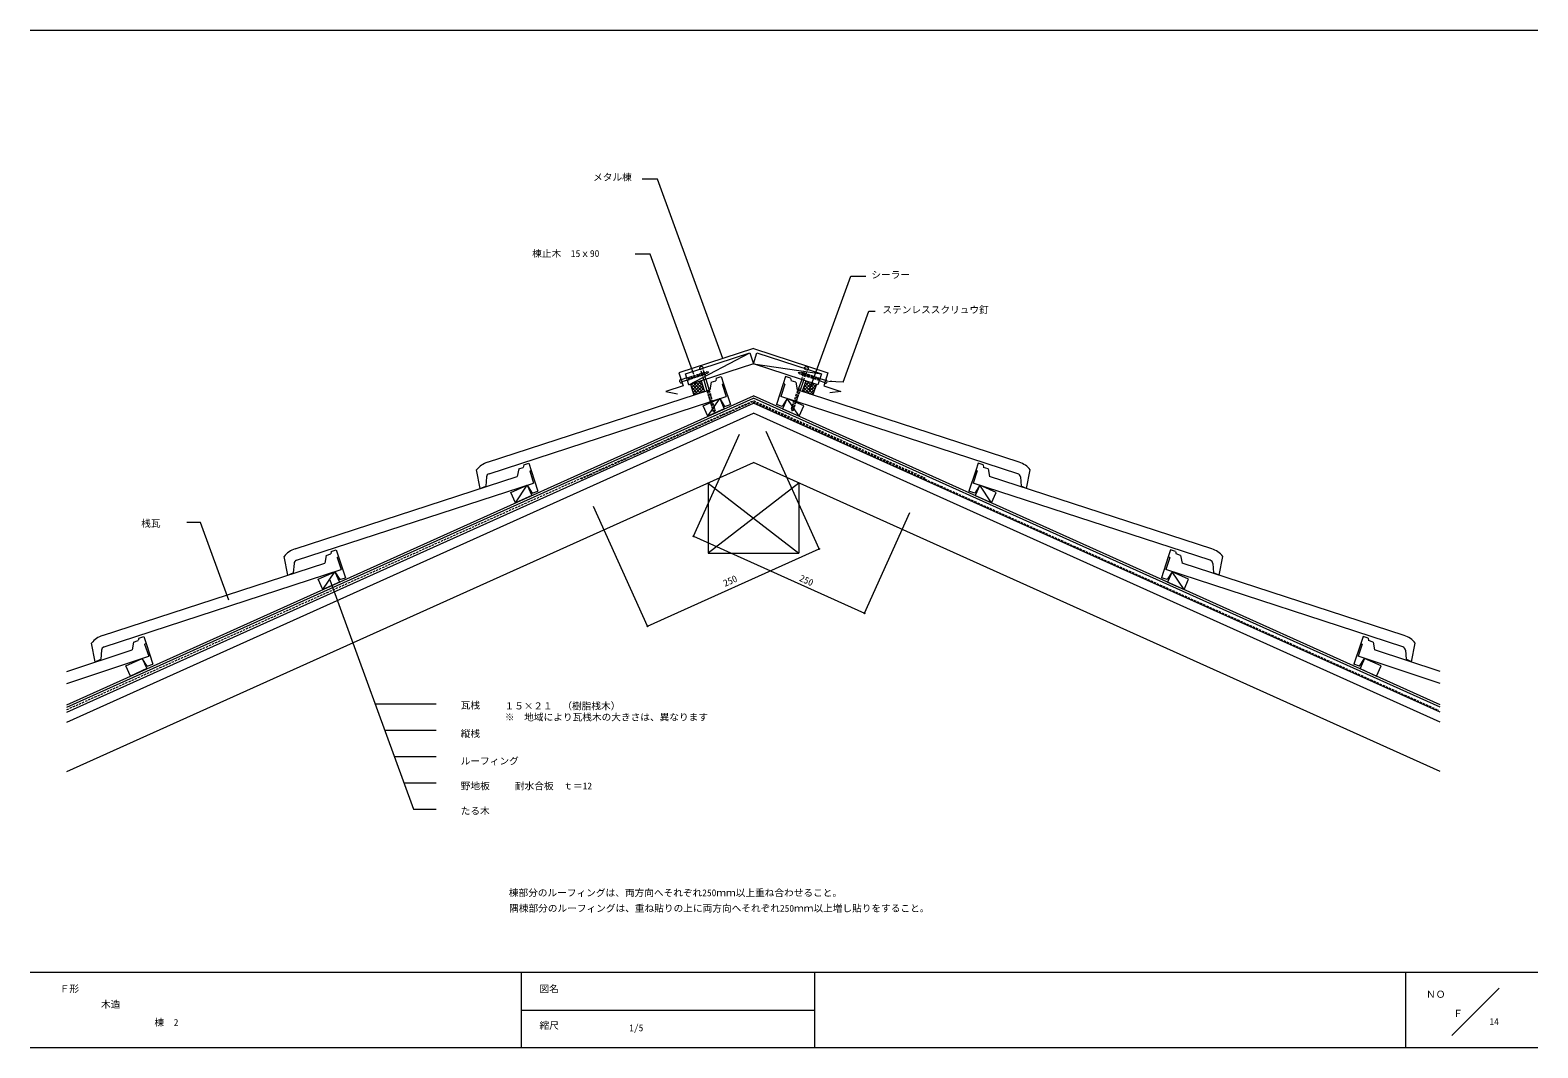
# Model space of a CAD drawing. Units: millimetres, scale not verified. Extents: x -198 to 202, y -140 to 130.
import ezdxf
from ezdxf.enums import TextEntityAlignment as Align

# ---------------------------------------------------------------- set-up
doc = ezdxf.new("R2010")
doc.units = ezdxf.units.MM
doc.header["$LTSCALE"] = 0.5
doc.header["$PDMODE"] = 32
doc.header["$PDSIZE"] = 0.25
doc.linetypes.add('DASHED1', pattern=[1.8, 1.2, -0.6])
for name, color, linetype, lineweight in [('0-0', 5, 'Continuous', 18), ('0-1', 7, 'Continuous', 18), ('1-0', 7, 'Continuous', 18), ('1-1', 7, 'Continuous', 18), ('1-2', 3, 'Continuous', 18), ('1-3', 7, 'Continuous', 18), ('1-4', 7, 'Continuous', 18), ('1-5', 7, 'DASHED1', 18)]:
    doc.layers.add(name, color=color, linetype=linetype, lineweight=lineweight)
doc.styles.add('ＭＳ ゴシック', font='')
doc.styles.get('ＭＳ ゴシック').set_extended_font_data('MS Gothic')

msp = doc.modelspace()

# ---------------------------------------------------------------- linework, layer by layer
at = {"layer": '0-0'}
for p, q in [((-197.5676, 130.0135), (202.4324, 130.0135)), ((202.4324, -119.9865), (-197.5676, -119.9865)), ((-67.2973, -119.9865), (-67.2973, -139.9865)), ((10.5405, -119.9865), (10.5405, -139.9865)), ((167.4325, -139.9865), (167.4325, -119.9865)), ((192.1622, -124.1757), (179.5946, -136.7432)), ((-67.2973, -129.9865), (10.5405, -129.9865)), ((202.4324, -139.9865), (-197.5676, -139.9865))]:
    msp.add_line(p, q, dxfattribs=at)
at = {"layer": '0-1'}
for p, q in [((-144.8718, -21.2027), (-152.358, -0.6345)), ((-106.0937, -48.6818), (-89.8145, -48.6818)), ((-103.5459, -55.6818), (-89.8145, -55.6818)), ((-100.9981, -62.6818), (-89.8145, -62.6818)), ((-98.4503, -69.6818), (-89.8145, -69.6818)), ((-95.9025, -76.6818), (-89.8145, -76.6818))]:
    msp.add_line(p, q, dxfattribs=at)
at = {"layer": '1-0'}
for p, q in [((-5.6757, 32.3731), (-5.6757, 32.3731)), ((-5.6757, 32.3731), (-5.6757, 32.3731)), ((-187.8448, -50.9189), (-5.6757, 31.0572)), ((-187.8448, -53.5507), (-5.6757, 28.4254)), ((176.4934, -50.9189), (-5.6757, 31.0572)), ((176.4934, -53.5507), (-5.6757, 28.4254)), ((-187.8448, -48.9451), (-19.6757, 26.731)), ((-187.8448, -49.603), (-19.6757, 26.0731)), ((176.4934, -48.9451), (8.3243, 26.731)), ((176.4934, -49.603), (8.3243, 26.0731)), ((-187.8448, -66.7098), (-5.6757, 15.2664)), ((176.4934, -66.7098), (-5.6757, 15.2664)), ((-17.6757, 9.8664), (-17.6757, -8.7336)), ((-17.6757, 9.8664), (6.3243, -8.7336)), ((6.3243, 9.8664), (-17.6757, -8.7336)), ((6.3243, 9.8664), (6.3243, -8.7336)), ((-17.6757, -8.7336), (6.3243, -8.7336)), ((-166.5065, -38.7381), (-167.8331, -36.65)), ((155.1551, -38.7381), (156.4817, -36.65))]:
    msp.add_line(p, q, dxfattribs=at)
at = {"layer": '1-0', "linetype": 'DASHED1'}
for p, q in [((-5.7988, 31.4416), (-51.3948, 10.9233)), ((-5.7988, 31.4416), (39.7973, 10.9233)), ((39.7973, 10.9233), (176.1241, -50.4237))]:
    msp.add_line(p, q, dxfattribs=at)
msp.add_lwpolyline([(-187.8448, -50.261), (-5.6757, 31.7151), (39.9204, 11.1969)], dxfattribs=at)
at = {"layer": '1-1'}
for p, q in [((-17.7764, 27.5857), (-14.6303, 32.2912)), ((6.4251, 27.5857), (3.2789, 32.2912)), ((-68.844, 4.6053), (-65.6979, 9.3108)), ((57.4927, 4.6053), (54.3465, 9.3108)), ((-119.9116, -18.3751), (-116.7655, -13.6696)), ((108.5603, -18.3751), (105.4141, -13.6696))]:
    msp.add_line(p, q, dxfattribs=at)
for points in [[(-17.7764, 27.5857), (-19.0075, 30.3215), (-14.6303, 32.2912), (-13.3992, 29.5555)], [(6.4251, 27.5857), (7.6562, 30.3215), (3.2789, 32.2912), (2.0479, 29.5555)], [(-68.844, 4.6053), (-70.0751, 7.3411), (-65.6979, 9.3108), (-64.4668, 6.575)], [(57.4927, 4.6053), (58.7238, 7.3411), (54.3465, 9.3108), (53.1154, 6.575)], [(-119.9116, -18.3751), (-121.1427, -15.6394), (-116.7655, -13.6696), (-115.5344, -16.4054)], [(108.5603, -18.3751), (109.7914, -15.6394), (105.4141, -13.6696), (104.1831, -16.4054)], [(-170.9792, -41.3556), (-172.2103, -38.6198), (-167.8331, -36.65), (-166.602, -39.3858)], [(159.6279, -41.3556), (160.859, -38.6198), (156.4817, -36.65), (155.2506, -39.3858)]]:
    msp.add_lwpolyline(points, close=True, dxfattribs=at)
msp.add_lwpolyline([(7.6562, 30.3215), (3.2789, 32.2912), (2.0479, 29.5555)], dxfattribs=at)
at = {"layer": '1-2'}
for p, q in [((-16.8792, 36.6066), (-17.2718, 34.5852)), ((-16.8792, 36.6066), (-15.6657, 37.0024)), ((-15.5442, 37.6731), (-15.6657, 37.0024)), ((-15.5442, 37.6731), (-14.2132, 38.1073)), ((-14.2132, 38.1073), (-13.593, 36.2058)), ((-13.9733, 36.0818), (-13.593, 36.2058)), ((-13.9733, 36.0818), (-12.919, 32.8494)), ((2.622, 36.0818), (1.5677, 32.8494)), ((2.622, 36.0818), (1.5677, 32.8494)), ((2.8618, 38.1073), (2.2417, 36.2058)), ((2.8618, 38.1073), (2.2417, 36.2058)), ((2.622, 36.0818), (2.2417, 36.2058)), ((2.622, 36.0818), (2.2417, 36.2058)), ((4.1928, 37.6731), (2.8618, 38.1073)), ((4.1928, 37.6731), (2.8618, 38.1073)), ((4.1928, 37.6731), (4.3144, 37.0024)), ((4.1928, 37.6731), (4.3144, 37.0024)), ((5.5279, 36.6066), (4.3144, 37.0024)), ((5.5279, 36.6066), (4.3144, 37.0024)), ((5.5279, 36.6066), (5.9204, 34.5852)), ((5.5279, 36.6066), (5.9204, 34.5852)), ((-76.2158, 15.3601), (-17.2718, 34.5852)), ((-75.8088, 12.3373), (-12.919, 32.8494)), ((64.4574, 12.3373), (1.5677, 32.8494)), ((64.8645, 15.3601), (5.9204, 34.5852)), ((-78.1582, 8.4155), (-79.1308, 13.3575)), ((-67.9468, 13.6261), (-68.3394, 11.6048)), ((-67.9468, 13.6261), (-66.7333, 14.0219)), ((-66.6118, 14.6927), (-66.7333, 14.0219)), ((-66.6118, 14.6927), (-65.2808, 15.1268)), ((-65.2808, 15.1268), (-64.6606, 13.2254)), ((-65.0409, 13.1014), (-64.6606, 13.2254)), ((-65.0409, 13.1014), (-63.9866, 9.869)), ((53.6895, 13.1014), (52.6353, 9.869)), ((53.9294, 15.1268), (53.3093, 13.2254)), ((53.6895, 13.1014), (53.3093, 13.2254)), ((55.2604, 14.6927), (53.9294, 15.1268)), ((55.2604, 14.6927), (55.382, 14.0219)), ((56.5955, 13.6261), (55.382, 14.0219)), ((56.5955, 13.6261), (56.9881, 11.6048)), ((66.8068, 8.4155), (67.7794, 13.3575)), ((-127.2835, -7.6203), (-68.3394, 11.6048)), ((-126.8764, -10.6431), (-63.9866, 9.869)), ((-78.1582, 8.4155), (-76.685, 9.0588)), ((-76.4956, 11.4651), (-76.685, 9.0588)), ((115.525, -10.6431), (52.6353, 9.869)), ((115.9321, -7.6203), (56.9881, 11.6048)), ((65.1443, 11.4651), (65.3337, 9.0588)), ((66.8068, 8.4155), (65.3337, 9.0588)), ((-117.6793, -8.2877), (-116.3484, -7.8536)), ((-116.3484, -7.8536), (-115.7282, -9.755)), ((104.997, -7.8536), (104.3768, -9.755)), ((106.328, -8.2877), (104.997, -7.8536)), ((-178.351, -30.6008), (-119.407, -11.3756)), ((-129.2258, -14.5649), (-130.1984, -9.6229)), ((-127.5632, -11.5153), (-127.7526, -13.9216)), ((-119.0144, -9.3543), (-119.407, -11.3756)), ((-119.0144, -9.3543), (-117.8009, -8.9585)), ((-117.6793, -8.2877), (-117.8009, -8.9585)), ((-116.1085, -9.8791), (-115.7282, -9.755)), ((-116.1085, -9.8791), (-115.0542, -13.1115)), ((104.7572, -9.8791), (103.7029, -13.1115)), ((104.7572, -9.8791), (104.3768, -9.755)), ((106.328, -8.2877), (106.4496, -8.9585)), ((107.6631, -9.3543), (106.4496, -8.9585)), ((107.6631, -9.3543), (108.0556, -11.3756)), ((166.9997, -30.6008), (108.0556, -11.3756)), ((116.2118, -11.5153), (116.4013, -13.9216)), ((117.8744, -14.5649), (118.847, -9.6229)), ((-177.944, -33.6235), (-115.0542, -13.1115)), ((-129.2258, -14.5649), (-127.7526, -13.9216)), ((166.5926, -33.6235), (103.7029, -13.1115)), ((117.8744, -14.5649), (116.4013, -13.9216)), ((-170.1068, -32.3477), (-168.8956, -31.9449)), ((-168.7779, -31.2735), (-168.8956, -31.9449)), ((-168.7779, -31.2735), (-167.4494, -30.8317)), ((-167.4494, -30.8317), (-166.8183, -32.7296)), ((156.0981, -30.8317), (155.467, -32.7296)), ((157.4265, -31.2735), (156.0981, -30.8317)), ((157.4265, -31.2735), (157.5442, -31.9449)), ((158.7555, -32.3477), (157.5442, -31.9449)), ((-187.8448, -40.1429), (-170.4878, -34.3713)), ((-180.2934, -37.5453), (-181.266, -32.6033)), ((-178.6308, -34.4958), (-178.8202, -36.9021)), ((-170.1068, -32.3477), (-170.4878, -34.3713)), ((-167.1979, -32.8558), (-166.8183, -32.7296)), ((-167.1979, -32.8558), (-166.1251, -36.0821)), ((155.8466, -32.8558), (154.7737, -36.0821)), ((155.8466, -32.8558), (155.467, -32.7296)), ((158.7555, -32.3477), (159.1364, -34.3713)), ((176.4934, -40.1429), (159.1364, -34.3713)), ((167.2795, -34.4958), (167.4689, -36.9021)), ((168.942, -37.5453), (169.9146, -32.6033)), ((-187.8448, -43.3044), (-166.1251, -36.0821)), ((-180.2934, -37.5453), (-178.8202, -36.9021)), ((176.4934, -43.3044), (154.7737, -36.0821)), ((168.942, -37.5453), (167.4689, -36.9021))]:
    msp.add_line(p, q, dxfattribs=at)
at = {"layer": '1-2', "color": 7}
for p, q in [((-14.2132, 38.1073), (-13.593, 36.2058)), ((-13.593, 36.2058), (-11.7946, 30.6917)), ((2.2417, 36.2058), (0.4432, 30.6917)), ((2.2417, 36.2058), (0.4432, 30.6917)), ((2.8618, 38.1073), (2.2417, 36.2058)), ((2.8618, 38.1073), (2.2417, 36.2058)), ((-65.2808, 15.1268), (-64.6606, 13.2254)), ((-64.6606, 13.2254), (-62.8621, 7.7113)), ((53.3093, 13.2254), (51.5108, 7.7113)), ((53.9294, 15.1268), (53.3093, 13.2254)), ((-116.3484, -7.8536), (-115.7282, -9.755)), ((104.997, -7.8536), (104.3768, -9.755)), ((-115.7282, -9.755), (-113.9297, -15.2691)), ((104.3768, -9.755), (102.5784, -15.2691)), ((-167.4494, -30.8317), (-166.8183, -32.7296)), ((156.0981, -30.8317), (155.467, -32.7296)), ((-166.8183, -32.7296), (-164.9882, -38.2332)), ((155.467, -32.7296), (153.6369, -38.2332)), ((-166.5065, -38.7381), (-164.9882, -38.2332)), ((155.1551, -38.7381), (153.6369, -38.2332))]:
    msp.add_line(p, q, dxfattribs=at)
for points in [[(-14.6303, 32.2912), (-13.3157, 30.1956), (-11.7946, 30.6917)], [(3.2789, 32.2912), (1.9643, 30.1956), (0.4432, 30.6917)], [(3.2789, 32.2912), (1.9643, 30.1956), (0.4432, 30.6917)], [(-65.6979, 9.3108), (-64.3833, 7.2152), (-62.8621, 7.7113)], [(54.3465, 9.3108), (53.0319, 7.2152), (51.5108, 7.7113)], [(-116.7655, -13.6696), (-115.4509, -15.7653), (-113.9297, -15.2691)], [(105.4141, -13.6696), (104.0995, -15.7653), (102.5784, -15.2691)]]:
    msp.add_lwpolyline(points, dxfattribs=at)
at = {"layer": '1-2'}
for centre, radius, start, end in [((-74.4204, 9.6239), 6.0106, 107.38016, 141.5983), ((-75.4987, 11.3866), 1, 108.06419, 175.49896), ((64.1473, 11.3866), 1, 4.5006, 71.93536), ((63.069, 9.6239), 6.0106, 38.40166, 72.6198), ((-125.488, -13.3565), 6.0106, 107.38016, 141.5983), ((114.1367, -13.3565), 6.0106, 38.40166, 72.6198), ((-126.5663, -11.5938), 1, 108.06419, 175.49896), ((115.215, -11.5938), 1, 4.5006, 71.93536), ((-176.5556, -36.337), 6.0106, 107.38016, 141.5983), ((165.2042, -36.337), 6.0106, 38.40166, 72.6198), ((-177.6339, -34.5742), 1, 108.06419, 175.49896), ((166.2825, -34.5742), 1, 4.5006, 71.93536)]:
    msp.add_arc(centre, radius, start, end, dxfattribs=at)
at = {"layer": '1-3', "color": 2}
for p, q in [((-5.6757, 45.5416), (-25.4504, 39.0919)), ((-5.6757, 45.5416), (14.0991, 39.0919)), ((-25.4504, 39.0919), (-24.3341, 35.6693)), ((14.0991, 39.0919), (12.9828, 35.6693)), ((-24.3341, 35.6693), (-28.8975, 34.1809)), ((-28.8975, 34.1809), (-25.854, 33.4985)), ((12.9828, 35.6693), (17.5462, 34.1809)), ((17.5462, 34.1809), (14.5625, 33.7789))]:
    msp.add_line(p, q, dxfattribs=at)
at = {"layer": '1-3', "color": 3}
for p, q in [((-22.7885, 35.9415), (-6.6059, 44.3751)), ((-5.6757, 41.5229), (12.3674, 38.7936))]:
    msp.add_line(p, q, dxfattribs=at)
at = {"layer": '1-3'}
for p, q in [((-22.399, 36.0685), (-21.4687, 33.2164)), ((-22.31, 35.7959), (-21.8624, 36.2435)), ((-22.1469, 36.1507), (-19.7675, 33.7712)), ((-22.1013, 35.156), (-20.6031, 36.6542)), ((-21.8927, 34.5162), (-19.5132, 36.8956)), ((-21.684, 33.8763), (-19.3045, 36.2558)), ((-21.5071, 36.3594), (-19.1277, 33.9799)), ((-20.8673, 36.5681), (-18.6993, 34.4)), ((-20.2275, 36.7768), (-19.11, 35.6593)), ((-19.5876, 36.9855), (-19.5207, 36.9185)), ((-19.5468, 36.9987), (-18.6166, 34.1466)), ((8.1866, 37.0016), (7.2564, 34.1495)), ((7.3942, 34.1045), (9.7737, 36.484)), ((7.5786, 35.1375), (9.1338, 36.6927)), ((7.9893, 36.3968), (8.494, 36.9014)), ((8.0298, 36.5209), (10.4093, 34.1415)), ((8.034, 33.8959), (10.4135, 36.2753)), ((8.4998, 36.8995), (10.618, 34.7813)), ((8.6739, 33.6872), (11.0294, 36.0427)), ((9.759, 36.4888), (10.8267, 35.4211)), ((11.0388, 36.0714), (10.1085, 33.2192)), ((11.0182, 36.0781), (11.0353, 36.0609)), ((-22.15, 35.3053), (-20.4073, 33.5626)), ((-21.7393, 34.0461), (-21.0471, 33.3539)), ((-21.4753, 33.2365), (-19.0958, 35.616)), ((-20.2491, 33.6142), (-18.8871, 34.9761)), ((-19.6757, 26.731), (-5.6757, 33.031)), ((-19.6757, 26.0731), (-5.6757, 32.3731)), ((-18.9898, 34.0249), (-18.6785, 34.3363)), ((8.3243, 26.731), (-5.6757, 33.031)), ((8.3243, 26.0731), (-5.6757, 32.3731)), ((7.4038, 34.6014), (8.1458, 33.8594)), ((7.6125, 35.2413), (9.405, 33.4487)), ((7.8212, 35.8811), (10.2006, 33.5016)), ((9.3137, 33.4785), (10.6187, 34.7835)), ((9.9535, 33.2698), (10.208, 33.5242)), ((-118.0434, -15.8503), (-95.9025, -76.6818))]:
    msp.add_line(p, q, dxfattribs=at)
at = {"layer": '1-3', "color": 3}
for points in [[(-22.7885, 35.9415), (-23.7187, 38.7936), (-6.6059, 44.3751), (-5.6757, 41.5229)], [(-5.6757, 41.5229), (-4.7454, 44.3751), (12.3674, 38.7936), (11.4371, 35.9415)]]:
    msp.add_lwpolyline(points, close=True, dxfattribs=at)
at = {"layer": '1-4'}
for p, q in [((-31.1691, 90.5153), (-35.1691, 90.5153)), ((-13.8318, 42.8814), (-31.1691, 90.5153)), ((-33.0557, 70.5482), (-37.0557, 70.5482)), ((-21.4538, 38.6721), (-33.0557, 70.5482)), ((9.1611, 34.5691), (20.1544, 64.7729)), ((20.1544, 64.7729), (24.1544, 64.7729)), ((-21.5741, -4.2726), (-9.3936, 22.7952)), ((11.7303, -7.6229), (-2.2942, 23.5427)), ((-33.8243, -28.1224), (-48.1231, 3.6528)), ((23.7758, -24.6801), (35.8138, 2.0711)), ((-152.358, -0.6345), (-155.9915, -0.6345)), ((-33.8243, -28.1224), (11.7303, -7.6229)), ((-21.5741, -4.2726), (23.7758, -24.6801))]:
    msp.add_line(p, q, dxfattribs=at)
for p in [(-21.5741, -4.2726), (11.7303, -7.6229), (-33.8243, -28.1224), (23.7758, -24.6801)]:
    msp.add_point(p, dxfattribs=at)
at = {"layer": '1-5', "linetype": 'Continuous'}
for p, q in [((18.0857, 36.6277), (24.9366, 55.4505)), ((24.9366, 55.4505), (26.6295, 55.4505)), ((-19.6846, 40.1196), (-19.6819, 40.1102)), ((-23.3785, 37.7505), (-24.8558, 37.2686)), ((-23.1924, 37.1801), (-24.6697, 36.6982)), ((-18.8443, 37.2279), (-18.0067, 34.3455)), ((-18.2736, 37.414), (-17.436, 34.5317)), ((7.1224, 37.3488), (6.1311, 34.5165)), ((6.7016, 34.3304), (7.6929, 37.1627)), ((11.7946, 37.0376), (13.2719, 36.5557)), ((11.9807, 37.608), (13.458, 37.1262)), ((14.2021, 36.7572), (15.0108, 36.9351)), ((18.0857, 36.6277), (14.2021, 36.7572))]:
    msp.add_line(p, q, dxfattribs=at)
at = {"layer": '1-5'}
for p, q in [((-18.8443, 37.2279), (-19.6819, 40.1102)), ((-18.2736, 37.414), (-19.1112, 40.2964)), ((7.1224, 37.3488), (8.1137, 40.181)), ((-23.3785, 37.7505), (-18.2072, 39.4371)), ((-23.1924, 37.1801), (-18.0212, 38.8667)), ((-22.9982, 37.8745), (-22.8121, 37.3041)), ((-22.6179, 37.9985), (-22.4319, 37.4281)), ((-22.2376, 38.1226), (-22.0516, 37.5521)), ((-21.8574, 38.2466), (-21.6713, 37.6762)), ((-21.4771, 38.3706), (-21.291, 37.8002)), ((-21.0968, 38.4947), (-20.9108, 37.9242)), ((-20.7165, 38.6187), (-20.5305, 38.0483)), ((-20.3363, 38.7427), (-20.1502, 38.1723)), ((-19.956, 38.8667), (-19.7699, 38.2963)), ((-19.5757, 38.9908), (-19.3896, 38.4203)), ((-19.1954, 39.1148), (-19.0094, 38.5444)), ((-18.8151, 39.2388), (-18.6291, 38.6684)), ((-18.4349, 39.3629), (-18.2488, 38.7924)), ((11.7946, 37.0376), (6.5985, 38.7323)), ((11.9807, 37.608), (6.7846, 39.3028)), ((7.0369, 39.2207), (6.8508, 38.6503)), ((7.4172, 39.0966), (7.2311, 38.5262)), ((7.7975, 38.9726), (7.6114, 38.4021)), ((7.6929, 37.1627), (8.6842, 39.9949)), ((8.1778, 38.8485), (7.9917, 38.2781)), ((8.5581, 38.7245), (8.372, 38.154)), ((8.9384, 38.6004), (8.7523, 38.03)), ((9.3187, 38.4764), (9.1326, 37.9059)), ((9.6989, 38.3523), (9.5129, 37.7819)), ((10.0792, 38.2282), (9.8932, 37.6578)), ((10.4595, 38.1042), (10.2735, 37.5338)), ((10.8398, 37.9801), (10.6537, 37.4097)), ((11.2201, 37.8561), (11.034, 37.2857)), ((11.6004, 37.732), (11.4143, 37.1616)), ((-18.0067, 34.3455), (-16.4012, 28.8205)), ((-17.9229, 34.0573), (-17.3533, 34.2471)), ((-17.7965, 33.6778), (-17.2416, 33.8627)), ((-17.67, 33.2983), (-17.1299, 33.4783)), ((-17.5878, 32.9041), (-16.9738, 33.1087)), ((-17.4761, 32.5197), (-16.9065, 32.7095)), ((-17.436, 34.5317), (-15.825, 28.988)), ((-17.3644, 32.1353), (-16.7948, 32.3251)), ((4.3976, 29.5637), (6.1311, 34.5165)), ((4.9172, 29.2319), (6.7016, 34.3304)), ((5.338, 32.2507), (5.9086, 32.0646)), ((5.4702, 32.6283), (6.0408, 32.4423)), ((5.5525, 33.0222), (6.3976, 32.7466)), ((5.6024, 33.006), (6.173, 32.8199)), ((5.7346, 33.3836), (6.3051, 33.1975)), ((5.8667, 33.7613), (6.4373, 33.5752)), ((5.9989, 34.1389), (6.5695, 33.9528)), ((6.1271, 34.5382), (6.688, 34.3245)), ((6.2695, 34.912), (6.8304, 34.6983)), ((-17.2527, 31.7509), (-16.6831, 31.9407)), ((-17.141, 31.3665), (-16.5714, 31.5563)), ((-17.0293, 30.982), (-16.4597, 31.1719)), ((-16.9176, 30.5976), (-16.348, 30.7875)), ((-16.8059, 30.2133), (-16.2362, 30.4031)), ((-16.6942, 29.8288), (-16.1245, 30.0187)), ((-16.5825, 29.4444), (-16.0128, 29.6343)), ((-16.4708, 29.06), (-15.9011, 29.2499)), ((4.4128, 29.6072), (4.9834, 29.4211)), ((4.545, 29.9849), (5.1156, 29.7988)), ((4.6772, 30.3625), (5.2478, 30.1764)), ((4.8094, 30.7401), (5.3799, 30.5541)), ((4.9415, 31.1178), (5.5121, 30.9317)), ((5.0737, 31.4954), (5.6443, 31.3093)), ((5.2059, 31.8731), (5.7764, 31.687))]:
    msp.add_line(p, q, dxfattribs=at)
for points in [[(-18.2072, 39.4371), (-17.4975, 39.3241), (-18.0212, 38.8667)], [(6.5985, 38.7323), (6.1864, 39.196), (6.7846, 39.3028)], [(4.3976, 29.5637), (4.5111, 28.9799), (4.9172, 29.2319)]]:
    msp.add_lwpolyline(points, dxfattribs=at)
at = {"layer": '1-5', "linetype": 'Continuous'}
msp.add_lwpolyline([(-16.4012, 28.8205), (-16.0918, 28.7683), (-15.825, 28.988)], dxfattribs=at)
for centre, radius, start, end in [((-19.4658, 40.1829), 0.5657, 17.84393, 197.84393), ((8.3565, 40.0903), 0.6031, 343.61057, 160.89754), ((-24.7625, 36.958), 0.525, 108.43474, 288.43474), ((13.3517, 36.8506), 0.5298, 253.61755, 70.82143)]:
    msp.add_arc(centre, radius, start, end, dxfattribs=at)

# ---------------------------------------------------------------- texts
at = {"layer": '0-0', "color": 7, "style": 'ＭＳ ゴシック'}
for s, p in [('Ｆ形', (-189.7297, -125.7973)), ('図名', (-62.4324, -125.7973)), ('木造', (-178.7681, -129.91)), ('ＮＯ', (172.7778, -127.2561)), ('Ｆ', (179.9906, -132.3213)), ('縮尺', (-62.4324, -135.527)), ('1/5', (-38.6278, -136.1375))]:
    msp.add_text(s, height=1.833, dxfattribs=at).set_placement(p, align=Align.BOTTOM_LEFT)
at = {"layer": '0-1', "style": 'ＭＳ ゴシック'}
for s, p in [('桟瓦', (-168.1083, -2.3294)), ('瓦桟', (-83.328, -50.5702)), ('縦桟', (-83.328, -58.0741)), ('ルーフィング', (-83.328, -65.3574)), ('野地板', (-83.328, -71.9785)), ('耐水合板\u3000ｔ＝12', (-68.9463, -71.9785)), ('たる木', (-83.328, -78.5996))]:
    msp.add_text(s, height=1.833, dxfattribs=at).set_placement(p, align=Align.BOTTOM_LEFT)
at = {"layer": '1-0', "style": 'ＭＳ ゴシック'}
for s, p in [('ステンレススクリュウ釘', (28.5412, 54.3561)), ('棟部分のルーフィングは、両方向へそれぞれ250ｍｍ以上重ね合わせること。', (-70.5805, -100.3237)), ('隅棟部分のルーフィングは、重ね貼りの上に両方向へそれぞれ250ｍｍ以上増し貼りをすること。', (-70.4927, -104.435))]:
    msp.add_text(s, height=1.833, dxfattribs=at).set_placement(p, align=Align.BOTTOM_LEFT)
at = {"layer": '1-4', "style": 'ＭＳ ゴシック'}
for s, p in [('メタル棟', (-48.2144, 89.531)), ('棟止木\u300015ｘ90', (-64.3778, 69.2871)), ('シーラー', (25.6252, 63.6333)), ('※\u3000地域により瓦桟木の大きさは、異なります', (-71.6205, -53.7205)), ('１５×２１\u3000（樹脂桟木）', (-71.7034, -50.7591)), ('棟\u30002', (-164.6024, -134.7264)), ('14', (189.5982, -134.5026))]:
    msp.add_text(s, height=1.833, dxfattribs=at).set_placement(p, align=Align.BOTTOM_LEFT)
for rotation, p in [(24.228, (-12.962, -18.1861)), (335.772, (6.0904, -16.5242))]:
    msp.add_text('250', height=1.833, rotation=rotation, dxfattribs=at).set_placement(p, align=Align.BOTTOM_LEFT)

doc.saveas('drawing.dxf')
